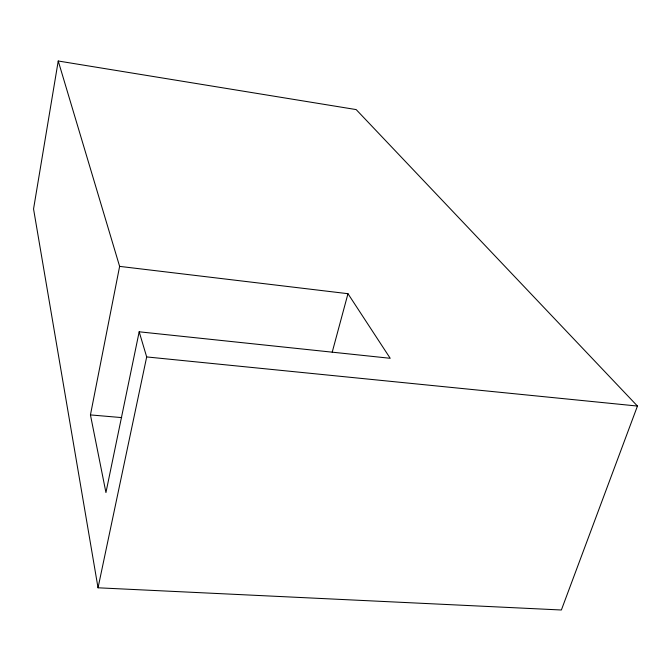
<?xml version="1.0" encoding="UTF-8"?>
<svg xmlns="http://www.w3.org/2000/svg" width="671" height="671" viewBox="0 0 671 671"><rect width="100%" height="100%" fill="white"/><g stroke="black" fill="none" stroke-linecap="round" stroke-linejoin="round"><path stroke-width="1.01" d="M58.234 61.002L33.55 208.966L98.033 587.796L561.375 609.998L637.45 406.056L356.167 109.583L58.234 61.002L119.623 266.379L90.442 414.913L105.943 492.556L139.174 331.801L390.212 358.289L347.972 293.697L119.623 266.379M98.033 587.796L146.681 356.93L139.174 331.801M332.22 352.166L347.972 293.697M90.442 414.913L121.686 417.597M146.681 356.93L637.45 406.056"/></g></svg>
